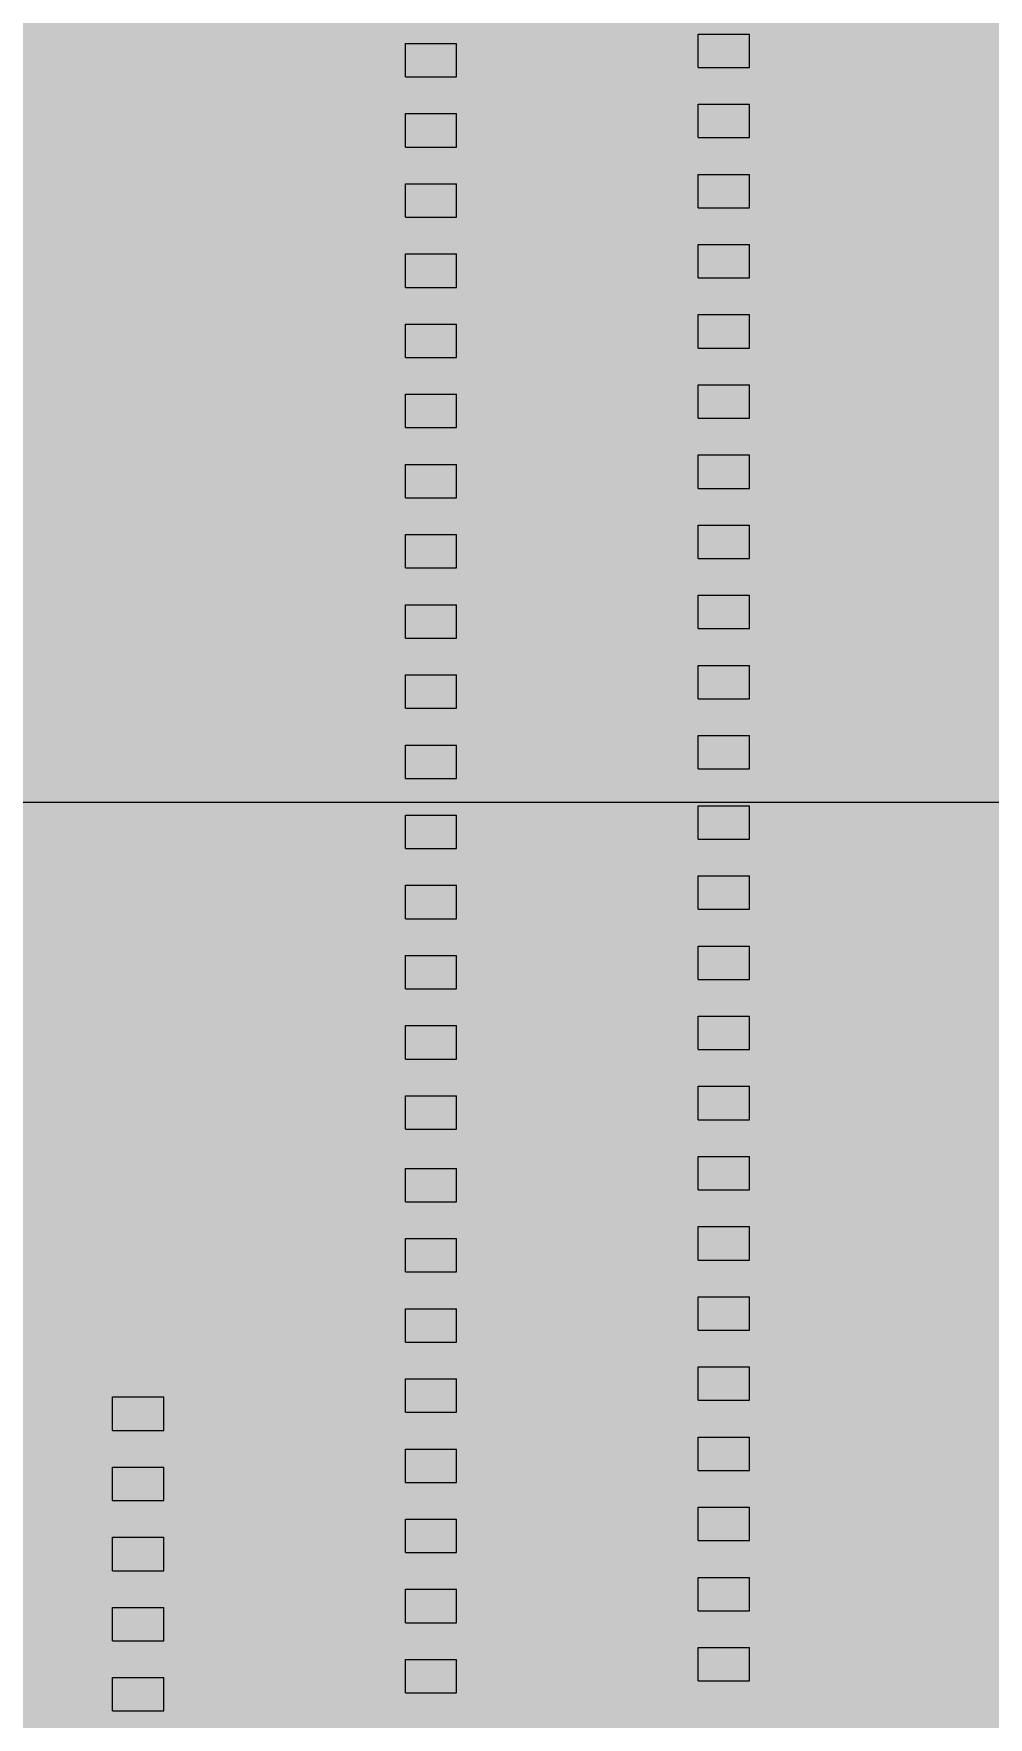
# Model space of a CAD drawing. Header units: millimetres. Extents: x 475616349 to 476941521, y 4620115302 to 4621446928.
# Drawn here: x 476722318 to 476724176, y 4620475904 to 4620479180 of the extents above; entities that cross this region are included whole.
import ezdxf

# ---------------------------------------------------------------- set-up
doc = ezdxf.new("R2010")
doc.units = ezdxf.units.MM
doc.header["$MEASUREMENT"] = 0
doc.layers.add('New_2D Drafting - General_Pen_No__30_Pen_No__9_Pen_No__9_Pen_No__254', color=7, linetype='Continuous', lineweight=0, true_color=0xcccccc)
for name, color, linetype, lineweight in [('New_Structural - Bearing_Pen_No__250', 7, 'Continuous', 0), ('New_zoma_Pen_No__4', 7, 'Continuous', 0), ('New_zoma_Pen_No__7', 7, 'Continuous', 0), ('zoma_Pen_No__142', 142, 'Continuous', 0), ('zoma_Pen_No__5_Pen_No__142', 142, 'Continuous', 0)]:
    doc.layers.add(name, color=color, linetype=linetype, lineweight=lineweight)
for name, color, linetype in [('New_zoma', 7, 'Continuous'), ('zoma', 7, 'Continuous'), ('zoma_Pen_No__5', 7, 'Continuous')]:
    doc.layers.add(name, color=color, linetype=linetype)
doc.styles.add('GENERATED_STYLE_1', font='arial.ttf')
doc.styles.add('GENERATED_STYLE_2', font='arial.ttf')
doc.dimstyles.new('GENERATED_STYLE__1', dxfattribs={"dimtxt": 200, "dimasz": 64.421331, "dimexe": 0.18, "dimexo": 3, "dimgap": 0.09, "dimtad": 1, "dimtih": 1, "dimtoh": 1, "dimlfac": 0.001, "dimzin": 0, "dimdsep": 46, "dimtxsty": 'GENERATED_STYLE_2', "dimblk": 'ARROWHEAD_2', "dimblk1": 'ARROWHEAD_2', "dimblk2": 'ARROWHEAD_2', "dimcen": 0.09, "dimclrd": 142, "dimclre": 142, "dimclrt": 142, "dimadec": 0, "dimazin": 0, "dimtfac": 1, "dimtdec": 4, "dimtmove": 0, "dimatfit": 3, "dimfxl": 1, "dimtolj": 1, "dimtzin": 0, "dimarcsym": 0})
doc.dimstyles.new('GENERATED_STYLE__19', dxfattribs={"dimtxt": 100, "dimasz": 64.421331, "dimexe": 0.18, "dimexo": 3, "dimgap": 0.09, "dimtad": 1, "dimlfac": 0.001, "dimzin": 0, "dimdsep": 46, "dimtxsty": 'GENERATED_STYLE_1', "dimblk": 'ARROWHEAD_2', "dimblk1": 'ARROWHEAD_2', "dimblk2": 'ARROWHEAD_2', "dimcen": 0.09, "dimclrd": 7, "dimclre": 7, "dimclrt": 7, "dimadec": 0, "dimazin": 0, "dimtfac": 1, "dimtdec": 4, "dimtmove": 0, "dimatfit": 3, "dimfxl": 1, "dimtolj": 1, "dimtzin": 0, "dimarcsym": 0})

# ---------------------------------------------------------------- blocks, each defined once
blk = doc.blocks.new('*D249', base_point=(476577134.1, 4620325125.7))
at = {"layer": 'zoma_Pen_No__142', "color": 142, "linetype": 'Continuous', "lineweight": 0, "transparency": 16777216}
for p, q in [((476720910.1, 4620468727.8), (476720910.1, 4620468855)), ((476727406.6, 4620468727.8), (476727406.6, 4620468855)), ((476720934.6, 4620468833.8), (476720885.7, 4620468749)), ((476727431.1, 4620468833.8), (476727382.1, 4620468749)), ((476720910.1, 4620468791.4), (476727406.6, 4620468791.4))]:
    blk.add_line(p, q, dxfattribs=at)
at = {"layer": 'zoma_Pen_No__142', "color": 142, "lineweight": 0, "transparency": 16777216, "char_height": 200, "attachment_point": 7, "style": 'GENERATED_STYLE_2'}
for s, insert in [('\\A1;{\\pql;\\fArial CYR|b0|i0|c204|p34;6.50}', (476723892.3, 4620468831.4)), ('\\A1;{\\pql;\\fArial CYR|b0|i0|c204|p34;0.40}', (476726850, 4620468831.4))]:
    blk.add_mtext(s, dxfattribs=dict(at, insert=insert))
blk = doc.blocks.new('ARROWHEAD_2')
at = {"color": 0, "linetype": 'Continuous', "lineweight": 0}
for p, q in [((-0.378, -0.655), (0.378, 0.655)), ((0, 0), (-1, 0))]:
    blk.add_line(p, q, dxfattribs=at)
blk = doc.blocks.new('*D1113', base_point=(476577134.1, 4620325125.7))
at = {"layer": 'New_zoma_Pen_No__4', "color": 7, "linetype": 'Continuous', "lineweight": 0, "transparency": 16777216}
for p, q in [((476724695.2, 4620476916.4), (476724610.4, 4620476965.3)), ((476724652.8, 4620476940.9), (476724652.7, 4620472840.7)), ((476724610.3, 4620472865.2), (476724695, 4620472816.2)), ((476724589.1, 4620472840.7), (476724716.2, 4620472840.7)), ((476724652.7, 4620472840.7), (476724652.6, 4620472799.3))]:
    blk.add_line(p, q, dxfattribs=at)
at = {"layer": 'New_zoma_Pen_No__7', "color": 7, "lineweight": 0, "transparency": 16777216, "insert": (476724632.7, 4620474757.8), "char_height": 100, "attachment_point": 7, "rotation": 89.9977, "style": 'GENERATED_STYLE_1'}
blk.add_mtext('\\A1;{\\pql;\\fArial|b0|i0|c0|p34;4.10}', dxfattribs=at)
blk = doc.blocks.new('*D1120', base_point=(476577134.1, 4620325125.7))
at = {"layer": 'New_zoma_Pen_No__4', "color": 7, "linetype": 'Continuous', "lineweight": 0, "transparency": 16777216}
for p, q in [((476728226.1, 4620478540.7), (476728226, 4620476940.7)), ((476728268.4, 4620476916.2), (476728183.6, 4620476965.2)), ((476728162.4, 4620476940.7), (476728289.6, 4620476940.7)), ((476728226, 4620476940.7), (476728225.8, 4620472840.6)), ((476728183.5, 4620472865), (476728268.2, 4620472816.1)), ((476728162.3, 4620472840.6), (476728289.4, 4620472840.6)), ((476728225.8, 4620472840.6), (476728225.8, 4620472799.1))]:
    blk.add_line(p, q, dxfattribs=at)
at = {"layer": 'New_zoma_Pen_No__7', "color": 7, "lineweight": 0, "transparency": 16777216, "insert": (476728205.9, 4620474757.6), "char_height": 100, "attachment_point": 7, "rotation": 89.9977, "style": 'GENERATED_STYLE_1'}
blk.add_mtext('\\A1;{\\pql;\\fArial|b0|i0|c0|p34;4.10}', dxfattribs=at)
blk = doc.blocks.new('Line_70', base_point=(476724412.5, 4620477683.7))
at = {"layer": 'zoma_Pen_No__5_Pen_No__142', "color": 142, "linetype": 'Continuous', "lineweight": 0}
blk.add_line((476724312.5, 4620477683.7), (476707795.8, 4620477683.7), dxfattribs=at)

msp = doc.modelspace()

# ---------------------------------------------------------------- hatches: boundary and pattern name
at = {"layer": 'New_2D Drafting - General_Pen_No__30_Pen_No__9_Pen_No__9_Pen_No__254', "linetype": 'Continuous', "lineweight": 0, "true_color": 0xcccccc}
h = msp.add_hatch(dxfattribs=at)
h.set_pattern_fill('BRICK___RUNNING_BOND', color=254, style=0, pattern_type=2)
h.set_pattern_definition([(0, (476731109.86, 4620481050.07), (0, 66.64), []), (90, (476731109.86, 4620481050.07), (-244.8, 0), [66.64, -66.64]), (90, (476731232.26, 4620481116.7), (-244.8, 0), [66.64, -66.64])])
h.paths.add_polyline_path([(476721139.846, 4620476040.844), (476721139.846, 4620486040.451), (476738280.212, 4620486040.447), (476738280.212, 4620485580.856), (476738280.219, 4620475470.855), (476738209.815, 4620475470.855), (476738209.815, 4620472841.511), (476738205.261, 4620472840.855), (476721139.846, 4620472840.855)])
h.paths.add_polyline_path([(476724810.212, 4620478540.855), (476724810.212, 4620476940.855), (476726410.212, 4620476940.855), (476726410.212, 4620478540.855)], flags=0)
h.paths.add_polyline_path([(476724810.212, 4620480140.855), (476726410.212, 4620480140.855), (476726410.212, 4620481740.855), (476724810.212, 4620481740.855)], flags=0)
h.paths.add_polyline_path([(476726410.212, 4620483340.854), (476726410.212, 4620484940.855), (476724810.212, 4620484940.855), (476724810.212, 4620483340.854)], flags=0)
h.paths.add_polyline_path([(476728410.07, 4620473740.854), (476728410.07, 4620475340.854), (476730010.07, 4620475340.854), (476730010.07, 4620473740.854)], flags=0)
h.paths.add_polyline_path([(476730010.984, 4620480140.855), (476730010.984, 4620481740.855), (476728410.551, 4620481740.855), (476728410.551, 4620480140.855)], flags=0)
h.paths.add_polyline_path([(476728410.551, 4620476940.855), (476730010.984, 4620476940.855), (476730010.984, 4620478540.855), (476728410.551, 4620478540.855)], flags=0)
h.paths.add_polyline_path([(476730010.551, 4620483340.854), (476728410.551, 4620483340.854), (476728410.551, 4620484940.854), (476730010.551, 4620484940.854)], flags=0)

# ---------------------------------------------------------------- linework, layer by layer
at = {"layer": 'New_Structural - Bearing_Pen_No__250', "color": 7, "linetype": 'Continuous', "lineweight": 0}
for p, q in [((476723041.326, 4620479161.01), (476723140.998, 4620479161.01)), ((476723041.326, 4620479096.01), (476723041.326, 4620479161.01)), ((476723140.998, 4620479096.01), (476723140.998, 4620479161.01)), ((476723610.998, 4620479179.38), (476723710.671, 4620479179.38)), ((476723610.998, 4620479114.38), (476723610.998, 4620479179.38)), ((476723710.671, 4620479114.38), (476723710.671, 4620479179.38)), ((476723041.326, 4620479096.01), (476723140.998, 4620479096.01)), ((476723610.998, 4620479114.38), (476723710.671, 4620479114.38)), ((476723610.998, 4620479042.863), (476723710.671, 4620479042.863)), ((476723610.998, 4620478977.863), (476723610.998, 4620479042.863)), ((476723710.671, 4620478977.863), (476723710.671, 4620479042.863)), ((476723041.326, 4620479024.493), (476723140.998, 4620479024.493)), ((476723041.326, 4620478959.493), (476723041.326, 4620479024.493)), ((476723140.998, 4620478959.493), (476723140.998, 4620479024.493)), ((476723041.326, 4620478959.493), (476723140.998, 4620478959.493)), ((476723610.998, 4620478977.863), (476723710.671, 4620478977.863)), ((476723610.998, 4620478906.345), (476723710.671, 4620478906.345)), ((476723610.998, 4620478841.345), (476723610.998, 4620478906.345)), ((476723710.671, 4620478841.345), (476723710.671, 4620478906.345)), ((476723041.326, 4620478887.976), (476723140.998, 4620478887.976)), ((476723041.326, 4620478822.976), (476723041.326, 4620478887.976)), ((476723140.998, 4620478822.976), (476723140.998, 4620478887.976)), ((476723610.998, 4620478841.345), (476723710.671, 4620478841.345)), ((476723041.326, 4620478822.976), (476723140.998, 4620478822.976)), ((476723610.998, 4620478769.828), (476723710.671, 4620478769.828)), ((476723610.998, 4620478704.828), (476723610.998, 4620478769.828)), ((476723710.671, 4620478704.828), (476723710.671, 4620478769.828)), ((476723041.326, 4620478751.459), (476723140.998, 4620478751.459)), ((476723041.326, 4620478686.459), (476723041.326, 4620478751.459)), ((476723140.998, 4620478686.459), (476723140.998, 4620478751.459)), ((476723610.998, 4620478704.828), (476723710.671, 4620478704.828)), ((476723041.326, 4620478686.459), (476723140.998, 4620478686.459)), ((476723610.998, 4620478633.311), (476723710.671, 4620478633.311)), ((476723610.998, 4620478568.311), (476723610.998, 4620478633.311)), ((476723710.671, 4620478568.311), (476723710.671, 4620478633.311)), ((476723041.326, 4620478614.941), (476723140.998, 4620478614.941)), ((476723041.326, 4620478549.941), (476723041.326, 4620478614.941)), ((476723140.998, 4620478549.941), (476723140.998, 4620478614.941)), ((476723610.998, 4620478568.311), (476723710.671, 4620478568.311)), ((476723041.326, 4620478549.941), (476723140.998, 4620478549.941)), ((476723041.326, 4620478478.424), (476723140.998, 4620478478.424)), ((476723041.326, 4620478413.424), (476723041.326, 4620478478.424)), ((476723140.998, 4620478413.424), (476723140.998, 4620478478.424)), ((476723610.998, 4620478496.793), (476723710.671, 4620478496.793)), ((476723610.998, 4620478431.793), (476723610.998, 4620478496.793)), ((476723710.671, 4620478431.793), (476723710.671, 4620478496.793)), ((476723041.326, 4620478413.424), (476723140.998, 4620478413.424)), ((476723610.998, 4620478431.793), (476723710.671, 4620478431.793)), ((476723041.326, 4620478341.907), (476723140.998, 4620478341.907)), ((476723041.326, 4620478276.907), (476723041.326, 4620478341.907)), ((476723140.998, 4620478276.907), (476723140.998, 4620478341.907)), ((476723610.998, 4620478360.276), (476723710.671, 4620478360.276)), ((476723610.998, 4620478295.276), (476723610.998, 4620478360.276)), ((476723710.671, 4620478295.276), (476723710.671, 4620478360.276)), ((476723041.326, 4620478276.907), (476723140.998, 4620478276.907)), ((476723610.998, 4620478295.276), (476723710.671, 4620478295.276)), ((476723610.998, 4620478223.759), (476723710.671, 4620478223.759)), ((476723610.998, 4620478158.759), (476723610.998, 4620478223.759)), ((476723710.671, 4620478158.759), (476723710.671, 4620478223.759)), ((476723041.326, 4620478205.389), (476723140.998, 4620478205.389)), ((476723041.326, 4620478140.389), (476723041.326, 4620478205.389)), ((476723140.998, 4620478140.389), (476723140.998, 4620478205.389)), ((476723041.326, 4620478140.389), (476723140.998, 4620478140.389)), ((476723610.998, 4620478158.759), (476723710.671, 4620478158.759)), ((476723610.998, 4620478087.242), (476723710.671, 4620478087.242)), ((476723610.998, 4620478022.242), (476723610.998, 4620478087.242)), ((476723710.671, 4620478022.242), (476723710.671, 4620478087.242)), ((476723041.326, 4620478068.872), (476723140.998, 4620478068.872)), ((476723041.326, 4620478003.872), (476723041.326, 4620478068.872)), ((476723140.998, 4620478003.872), (476723140.998, 4620478068.872)), ((476723610.998, 4620478022.242), (476723710.671, 4620478022.242)), ((476723041.326, 4620478003.872), (476723140.998, 4620478003.872)), ((476723610.998, 4620477950.724), (476723710.671, 4620477950.724)), ((476723610.998, 4620477885.724), (476723610.998, 4620477950.724)), ((476723710.671, 4620477885.724), (476723710.671, 4620477950.724)), ((476723041.326, 4620477932.355), (476723140.998, 4620477932.355)), ((476723041.326, 4620477867.355), (476723041.326, 4620477932.355)), ((476723140.998, 4620477867.355), (476723140.998, 4620477932.355)), ((476723610.998, 4620477885.724), (476723710.671, 4620477885.724)), ((476723041.326, 4620477867.355), (476723140.998, 4620477867.355)), ((476723610.998, 4620477814.207), (476723710.671, 4620477814.207)), ((476723610.998, 4620477749.207), (476723610.998, 4620477814.207)), ((476723710.671, 4620477749.207), (476723710.671, 4620477814.207)), ((476723041.326, 4620477795.838), (476723140.998, 4620477795.838)), ((476723041.326, 4620477730.838), (476723041.326, 4620477795.838)), ((476723140.998, 4620477730.838), (476723140.998, 4620477795.838)), ((476723610.998, 4620477749.207), (476723710.671, 4620477749.207)), ((476723041.326, 4620477730.838), (476723140.998, 4620477730.838)), ((476723041.326, 4620477659.32), (476723140.998, 4620477659.32)), ((476723041.326, 4620477594.32), (476723041.326, 4620477659.32)), ((476723140.998, 4620477594.32), (476723140.998, 4620477659.32)), ((476723610.998, 4620477677.69), (476723710.671, 4620477677.69)), ((476723610.998, 4620477612.69), (476723610.998, 4620477677.69)), ((476723710.671, 4620477612.69), (476723710.671, 4620477677.69)), ((476723041.326, 4620477594.32), (476723140.998, 4620477594.32)), ((476723610.998, 4620477612.69), (476723710.671, 4620477612.69)), ((476723041.326, 4620477522.803), (476723140.998, 4620477522.803)), ((476723041.326, 4620477457.803), (476723041.326, 4620477522.803)), ((476723140.998, 4620477457.803), (476723140.998, 4620477522.803)), ((476723610.998, 4620477541.173), (476723710.671, 4620477541.173)), ((476723610.998, 4620477476.173), (476723610.998, 4620477541.173)), ((476723710.671, 4620477476.173), (476723710.671, 4620477541.173)), ((476723041.326, 4620477457.803), (476723140.998, 4620477457.803)), ((476723610.998, 4620477476.173), (476723710.671, 4620477476.173)), ((476723610.998, 4620477404.655), (476723710.671, 4620477404.655)), ((476723610.998, 4620477339.655), (476723610.998, 4620477404.655)), ((476723710.671, 4620477339.655), (476723710.671, 4620477404.655)), ((476723041.326, 4620477386.286), (476723140.998, 4620477386.286)), ((476723041.326, 4620477321.286), (476723041.326, 4620477386.286)), ((476723140.998, 4620477321.286), (476723140.998, 4620477386.286)), ((476723041.326, 4620477321.286), (476723140.998, 4620477321.286)), ((476723610.998, 4620477339.655), (476723710.671, 4620477339.655)), ((476723610.998, 4620477268.138), (476723710.671, 4620477268.138)), ((476723610.998, 4620477203.138), (476723610.998, 4620477268.138)), ((476723710.671, 4620477203.138), (476723710.671, 4620477268.138)), ((476723041.326, 4620477249.769), (476723140.998, 4620477249.769)), ((476723041.326, 4620477184.769), (476723041.326, 4620477249.769)), ((476723140.998, 4620477184.769), (476723140.998, 4620477249.769)), ((476723610.998, 4620477203.138), (476723710.671, 4620477203.138)), ((476723041.326, 4620477184.769), (476723140.998, 4620477184.769)), ((476723610.998, 4620477131.621), (476723710.671, 4620477131.621)), ((476723610.998, 4620477066.621), (476723610.998, 4620477131.621)), ((476723710.671, 4620477066.621), (476723710.671, 4620477131.621)), ((476723041.326, 4620477113.251), (476723140.998, 4620477113.251)), ((476723041.326, 4620477048.251), (476723041.326, 4620477113.251)), ((476723140.998, 4620477048.251), (476723140.998, 4620477113.251)), ((476723610.998, 4620477066.621), (476723710.671, 4620477066.621)), ((476723041.326, 4620477048.251), (476723140.998, 4620477048.251)), ((476723610.998, 4620476995.103), (476723710.671, 4620476995.103)), ((476723610.998, 4620476930.103), (476723610.998, 4620476995.103)), ((476723710.671, 4620476930.103), (476723710.671, 4620476995.103)), ((476723041.326, 4620476971.841), (476723140.998, 4620476971.841)), ((476723041.326, 4620476906.841), (476723041.326, 4620476971.841)), ((476723140.998, 4620476906.841), (476723140.998, 4620476971.841)), ((476723610.998, 4620476930.103), (476723710.671, 4620476930.103)), ((476723041.326, 4620476906.841), (476723140.998, 4620476906.841)), ((476723041.326, 4620476835.324), (476723140.998, 4620476835.324)), ((476723041.326, 4620476770.324), (476723041.326, 4620476835.324)), ((476723140.998, 4620476770.324), (476723140.998, 4620476835.324)), ((476723610.998, 4620476858.586), (476723710.671, 4620476858.586)), ((476723610.998, 4620476793.586), (476723610.998, 4620476858.586)), ((476723710.671, 4620476793.586), (476723710.671, 4620476858.586)), ((476723041.326, 4620476770.324), (476723140.998, 4620476770.324)), ((476723610.998, 4620476793.586), (476723710.671, 4620476793.586)), ((476723041.326, 4620476698.806), (476723140.998, 4620476698.806)), ((476723041.326, 4620476633.806), (476723041.326, 4620476698.806)), ((476723140.998, 4620476633.806), (476723140.998, 4620476698.806)), ((476723610.998, 4620476722.069), (476723710.671, 4620476722.069)), ((476723610.998, 4620476657.069), (476723610.998, 4620476722.069)), ((476723710.671, 4620476657.069), (476723710.671, 4620476722.069)), ((476723041.326, 4620476633.806), (476723140.998, 4620476633.806)), ((476723610.998, 4620476657.069), (476723710.671, 4620476657.069)), ((476723610.998, 4620476585.552), (476723710.671, 4620476585.552)), ((476723610.998, 4620476520.552), (476723610.998, 4620476585.552)), ((476723710.671, 4620476520.552), (476723710.671, 4620476585.552)), ((476723041.326, 4620476562.289), (476723140.998, 4620476562.289)), ((476723041.326, 4620476497.289), (476723041.326, 4620476562.289)), ((476723140.998, 4620476497.289), (476723140.998, 4620476562.289)), ((476722471.444, 4620476527.069), (476722571.117, 4620476527.069)), ((476722471.444, 4620476462.069), (476722471.444, 4620476527.069)), ((476722571.117, 4620476462.069), (476722571.117, 4620476527.069)), ((476723610.998, 4620476520.552), (476723710.671, 4620476520.552)), ((476723041.326, 4620476497.289), (476723140.998, 4620476497.289)), ((476722471.444, 4620476462.069), (476722571.117, 4620476462.069)), ((476723610.998, 4620476449.034), (476723710.671, 4620476449.034)), ((476723610.998, 4620476384.034), (476723610.998, 4620476449.034)), ((476723710.671, 4620476384.034), (476723710.671, 4620476449.034)), ((476723041.326, 4620476425.772), (476723140.998, 4620476425.772)), ((476723041.326, 4620476360.772), (476723041.326, 4620476425.772)), ((476723140.998, 4620476360.772), (476723140.998, 4620476425.772)), ((476722471.444, 4620476390.552), (476722571.117, 4620476390.552)), ((476722471.444, 4620476325.552), (476722471.444, 4620476390.552)), ((476722571.117, 4620476325.552), (476722571.117, 4620476390.552)), ((476723610.998, 4620476384.034), (476723710.671, 4620476384.034)), ((476723041.326, 4620476360.772), (476723140.998, 4620476360.772)), ((476722471.444, 4620476325.552), (476722571.117, 4620476325.552)), ((476723610.998, 4620476312.517), (476723710.671, 4620476312.517)), ((476723610.998, 4620476247.517), (476723610.998, 4620476312.517)), ((476723710.671, 4620476247.517), (476723710.671, 4620476312.517)), ((476723041.326, 4620476289.255), (476723140.998, 4620476289.255)), ((476723041.326, 4620476224.255), (476723041.326, 4620476289.255)), ((476723140.998, 4620476224.255), (476723140.998, 4620476289.255)), ((476722471.444, 4620476254.034), (476722571.117, 4620476254.034)), ((476722471.444, 4620476189.034), (476722471.444, 4620476254.034)), ((476722571.117, 4620476189.034), (476722571.117, 4620476254.034)), ((476723610.998, 4620476247.517), (476723710.671, 4620476247.517)), ((476723041.326, 4620476224.255), (476723140.998, 4620476224.255)), ((476722471.444, 4620476189.034), (476722571.117, 4620476189.034)), ((476723610.998, 4620476176), (476723710.671, 4620476176)), ((476723610.998, 4620476111), (476723610.998, 4620476176)), ((476723710.671, 4620476111), (476723710.671, 4620476176)), ((476723041.326, 4620476152.737), (476723140.998, 4620476152.737)), ((476723041.326, 4620476087.737), (476723041.326, 4620476152.737)), ((476723140.998, 4620476087.737), (476723140.998, 4620476152.737)), ((476722471.444, 4620476117.517), (476722571.117, 4620476117.517)), ((476722471.444, 4620476052.517), (476722471.444, 4620476117.517)), ((476722571.117, 4620476052.517), (476722571.117, 4620476117.517)), ((476723610.998, 4620476111), (476723710.671, 4620476111)), ((476723041.326, 4620476087.737), (476723140.998, 4620476087.737)), ((476722471.444, 4620476052.517), (476722571.117, 4620476052.517)), ((476723041.326, 4620476016.22), (476723140.998, 4620476016.22)), ((476723041.326, 4620475951.22), (476723041.326, 4620476016.22)), ((476723140.998, 4620475951.22), (476723140.998, 4620476016.22)), ((476723610.998, 4620476039.482), (476723710.671, 4620476039.482)), ((476723610.998, 4620475974.482), (476723610.998, 4620476039.482)), ((476723710.671, 4620475974.482), (476723710.671, 4620476039.482)), ((476722471.444, 4620475981), (476722571.117, 4620475981)), ((476722471.444, 4620475916), (476722471.444, 4620475981)), ((476722571.117, 4620475916), (476722571.117, 4620475981)), ((476723041.326, 4620475951.22), (476723140.998, 4620475951.22)), ((476723610.998, 4620475974.482), (476723710.671, 4620475974.482)), ((476722471.444, 4620475916), (476722571.117, 4620475916))]:
    msp.add_line(p, q, dxfattribs=at)

# ---------------------------------------------------------------- block references
at = {"layer": 'zoma_Pen_No__5', "color": 142, "linetype": 'Continuous', "lineweight": 0}
msp.add_blockref('Line_70', (476724412.527, 4620477683.655), dxfattribs=at)

# ---------------------------------------------------------------- dimensions: what is measured, and where the dimension line sits
at = {"layer": 'New_zoma', "color": 7, "linetype": 'Continuous', "lineweight": 0}
for base, picture, middle in [((476728225.845, 4620472840.57), '*D1120', (476728155.928, 4620474887.5)), ((476724652.651, 4620472840.713), '*D1113', (476724582.734, 4620474887.643))]:
    dim = msp.add_linear_dim(base=base, p1=(476724810.212, 4620476940.855), p2=(476721139.846, 4620472840.855), angle=269.997698, dimstyle='GENERATED_STYLE__19', dxfattribs=at)
    dim.commit()
    dim.dimension.update_dxf_attribs({"geometry": picture, "text_midpoint": middle, "dimtype": 160, "text_rotation": 89.997698})
at = {"layer": 'zoma', "color": 142, "linetype": 'Continuous', "lineweight": 0}
dim = msp.add_linear_dim(base=(476727406.581, 4620468791.383), p1=(476720910.143, 4620492949.778), p2=(476727406.581, 4620468748.852), dimstyle='GENERATED_STYLE__1', dxfattribs=at)
dim.commit()
dim.dimension.update_dxf_attribs({"geometry": '*D249', "text_midpoint": (476724152.069, 4620468931.383), "dimtype": 160})

doc.saveas('drawing.dxf')
